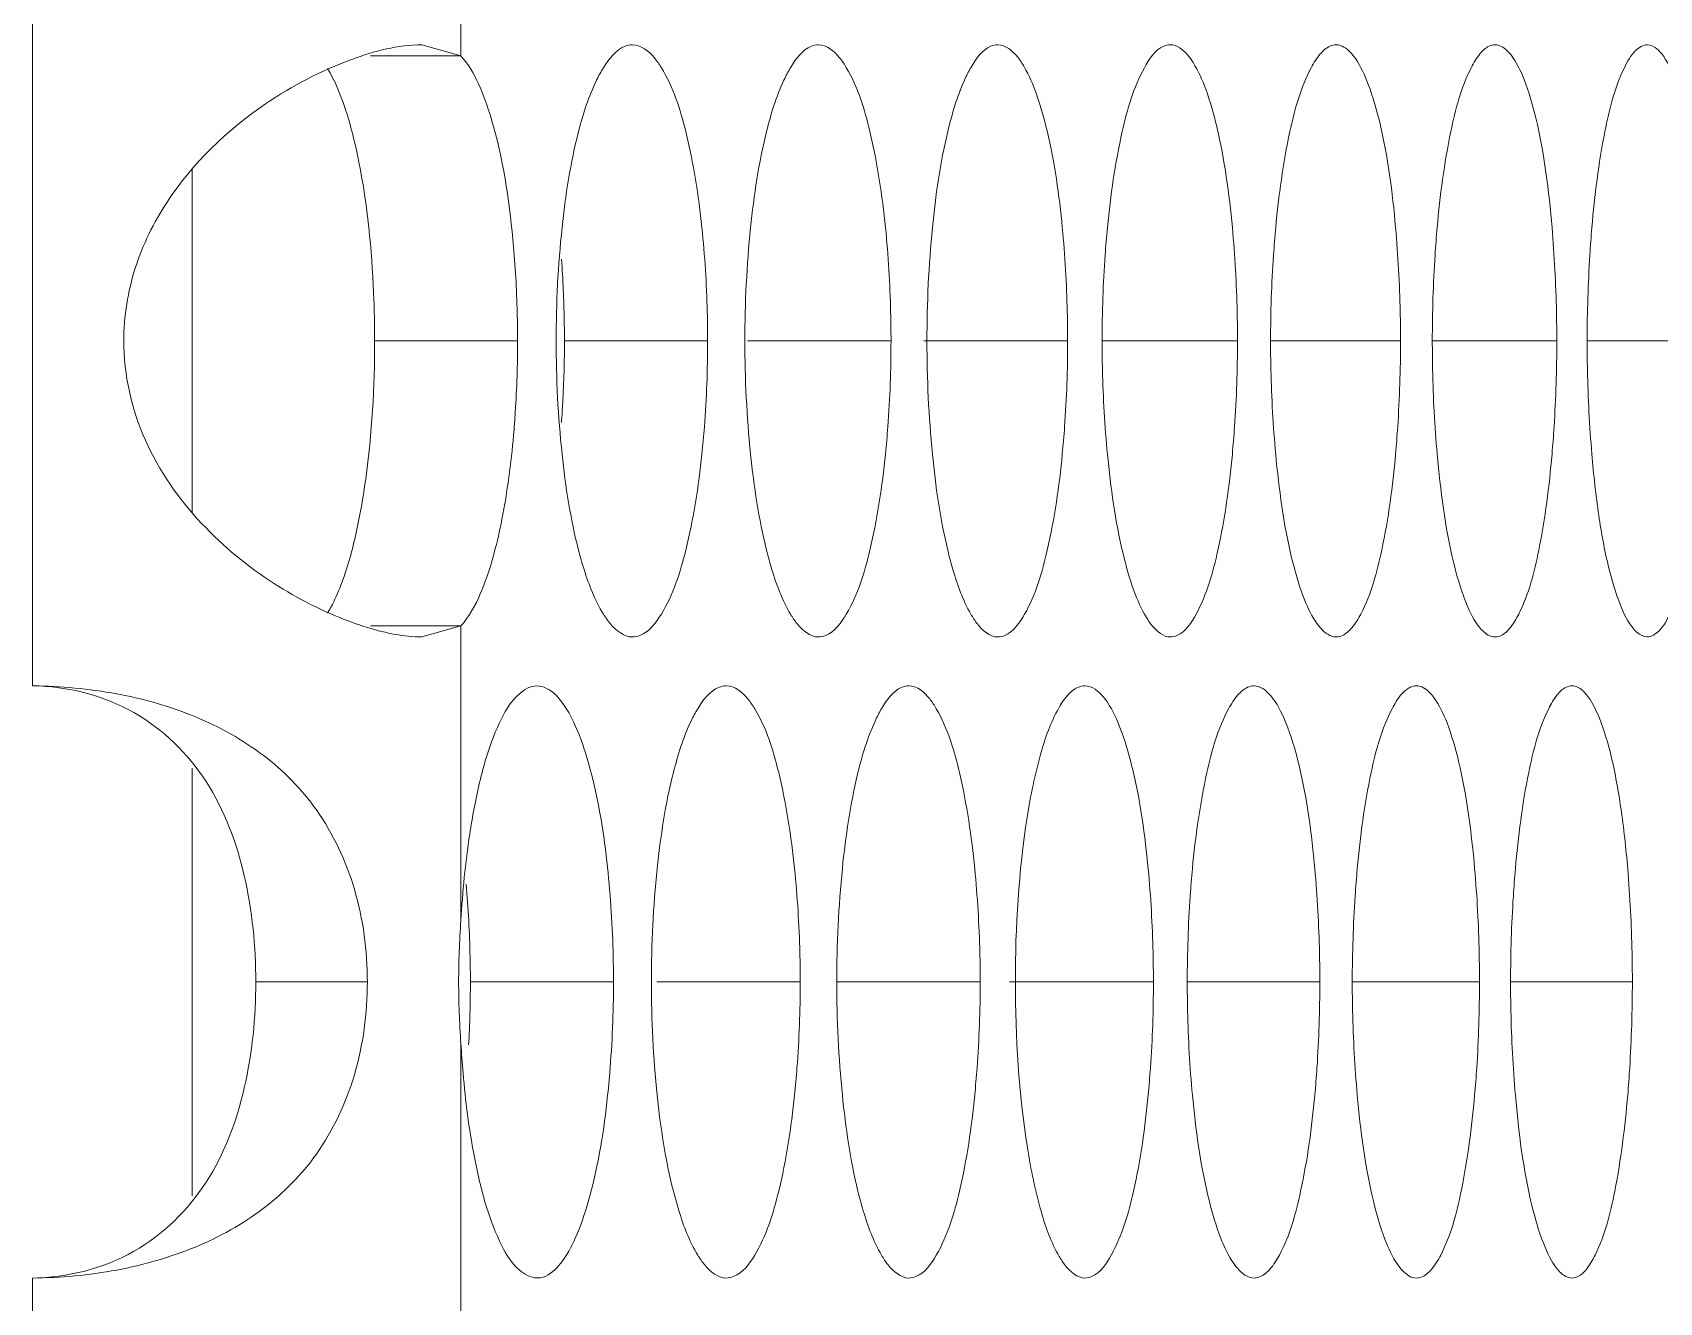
# Model space of a CAD drawing. Header units: millimetres. Extents: x 1177 to 4147, y 93 to 2194.
# Drawn here: x 2891.19 to 2907.68, y 1836.49 to 1849.36 of the extents above; entities that cross this region are included whole.
import ezdxf

# ---------------------------------------------------------------- set-up
doc = ezdxf.new("R2010")
doc.units = ezdxf.units.MM
doc.header["$LTSCALE"] = 0.1
doc.layers.get('0').update_dxf_attribs({"lineweight": 13})
doc.layers.add('标注', color=251, linetype='Continuous', lineweight=9)

msp = doc.modelspace()

# ---------------------------------------------------------------- linework, layer by layer
for p, q in [((2895.532, 1849.123), (2895.532, 1852.11)), ((2891.191, 1842.741), (2891.191, 1849.731)), ((2891.191, 1842.741), (2891.191, 1849.731)), ((2895.532, 1840.362), (2895.532, 1843.349)), ((2895.532, 1836.133), (2895.532, 1839.12)), ((2891.191, 1829.75), (2891.191, 1836.741)), ((2891.191, 1829.75), (2891.191, 1836.741))]:
    msp.add_line(p, q)
at = {"layer": '标注'}
for p, q in [((2895.532, 1849.123), (2895.137, 1849.236)), ((2894.616, 1849.123), (2895.532, 1849.123)), ((2892.81, 1847.974), (2892.81, 1844.498)), ((2894.658, 1846.236), (2896.106, 1846.236)), ((2896.581, 1846.236), (2898.032, 1846.236)), ((2898.435, 1846.236), (2899.89, 1846.236)), ((2900.221, 1846.236), (2901.68, 1846.236)), ((2902.029, 1846.236), (2903.401, 1846.236)), ((2903.736, 1846.236), (2905.053, 1846.236)), ((2905.375, 1846.236), (2906.636, 1846.236)), ((2906.944, 1846.236), (2908.15, 1846.236)), ((2894.616, 1843.349), (2895.532, 1843.349)), ((2895.137, 1843.236), (2895.532, 1843.349)), ((2892.81, 1841.908), (2892.81, 1837.573)), ((2893.453, 1839.741), (2894.584, 1839.741)), ((2895.628, 1839.741), (2897.078, 1839.741)), ((2897.516, 1839.741), (2898.97, 1839.741)), ((2899.337, 1839.741), (2900.794, 1839.741)), ((2901.089, 1839.741), (2902.549, 1839.741)), ((2902.892, 1839.741), (2904.235, 1839.741)), ((2904.564, 1839.741), (2905.853, 1839.741)), ((2906.168, 1839.741), (2907.402, 1839.741))]:
    msp.add_line(p, q, dxfattribs=at)
for centre, radius, start, end in [((2904.136, 1839.733), 8.627, 175.8208, 179.9495), ((2904.136, 1839.748), 8.627, 180.0505, 184.1792), ((2884.338, 1839.74), 11.29, 356.7614, 0.0035)]:
    msp.add_arc(centre, radius, start, end, dxfattribs=at)
for points, knots in [([(2895.137, 1849.236), (2894.895, 1849.236), (2894.332, 1849.086), (2893.824, 1848.822), (2893.553, 1848.638)], [0, 0, 0, 0, 0.425121, 1, 1, 1, 1]), ([(2897.27, 1849.236), (2897.244, 1849.236), (2897.116, 1849.207), (2897.03, 1849.092), (2896.976, 1849.004)], [0, 0, 0, 0, 0.199148, 1, 1, 1, 1]), ([(2897.563, 1849.004), (2897.541, 1849.039), (2897.472, 1849.142), (2897.356, 1849.236), (2897.27, 1849.236)], [0, 0, 0, 0, 0.321082, 1, 1, 1, 1]), ([(2899.155, 1849.236), (2899.131, 1849.236), (2899.005, 1849.206), (2898.923, 1849.091), (2898.871, 1849.004)], [0, 0, 0, 0, 0.196477, 1, 1, 1, 1]), ([(2899.437, 1849.004), (2899.417, 1849.039), (2899.351, 1849.14), (2899.239, 1849.236), (2899.155, 1849.236)], [0, 0, 0, 0, 0.324295, 1, 1, 1, 1]), ([(2900.972, 1849.236), (2900.948, 1849.236), (2900.825, 1849.205), (2900.748, 1849.09), (2900.699, 1849.004)], [0, 0, 0, 0, 0.193636, 1, 1, 1, 1]), ([(2901.239, 1849.013), (2901.22, 1849.046), (2901.158, 1849.143), (2901.052, 1849.236), (2900.972, 1849.236)], [0, 0, 0, 0, 0.326204, 1, 1, 1, 1]), ([(2902.72, 1849.236), (2902.698, 1849.236), (2902.577, 1849.205), (2902.505, 1849.089), (2902.458, 1849.004)], [0, 0, 0, 0, 0.190615, 1, 1, 1, 1]), ([(2902.951, 1849.056), (2902.934, 1849.083), (2902.879, 1849.163), (2902.788, 1849.236), (2902.72, 1849.236)], [0, 0, 0, 0, 0.321102, 1, 1, 1, 1]), ([(2904.4, 1849.236), (2904.378, 1849.236), (2904.315, 1849.219), (2904.225, 1849.136), (2904.174, 1849.054), (2904.148, 1849.004)], [0, 0, 0, 0, 0.185665, 0.530478, 1, 1, 1, 1]), ([(2904.595, 1849.097), (2904.58, 1849.118), (2904.532, 1849.182), (2904.456, 1849.236), (2904.4, 1849.236)], [0, 0, 0, 0, 0.314447, 1, 1, 1, 1]), ([(2906.011, 1849.236), (2905.99, 1849.236), (2905.928, 1849.219), (2905.843, 1849.135), (2905.794, 1849.053), (2905.769, 1849.004)], [0, 0, 0, 0, 0.182292, 0.52599, 1, 1, 1, 1]), ([(2906.17, 1849.136), (2906.158, 1849.151), (2906.117, 1849.198), (2906.055, 1849.236), (2906.011, 1849.236)], [0, 0, 0, 0, 0.305886, 1, 1, 1, 1]), ([(2907.553, 1849.236), (2907.509, 1849.236), (2907.404, 1849.165), (2907.351, 1849.066), (2907.321, 1849.004)], [0, 0, 0, 0, 0.389659, 1, 1, 1, 1]), ([(2907.677, 1849.169), (2907.667, 1849.18), (2907.633, 1849.213), (2907.586, 1849.236), (2907.553, 1849.236)], [0, 0, 0, 0, 0.295107, 1, 1, 1, 1]), ([(2908.104, 1847.383), (2908.087, 1847.595), (2908.045, 1847.983), (2907.954, 1848.504), (2907.84, 1848.893), (2907.739, 1849.103), (2907.677, 1849.169)], [0, 0, 0, 0, 0.343252, 0.632232, 0.852748, 1, 1, 1, 1]), ([(2896.065, 1847.19), (2896.029, 1847.6), (2895.951, 1848.165), (2895.738, 1848.806), (2895.608, 1849.042), (2895.532, 1849.123)], [0, 0, 0, 0, 0.608781, 0.835781, 1, 1, 1, 1]), ([(2896.976, 1849.004), (2896.95, 1848.964), (2896.841, 1848.759), (2896.77, 1848.535), (2896.724, 1848.357)], [0, 0, 0, 0, 0.20579, 1, 1, 1, 1]), ([(2897.974, 1847.383), (2897.94, 1847.711), (2897.855, 1848.263), (2897.683, 1848.808), (2897.563, 1849.004)], [0, 0, 0, 0, 0.587706, 1, 1, 1, 1]), ([(2898.871, 1849.004), (2898.847, 1848.964), (2898.741, 1848.758), (2898.673, 1848.535), (2898.629, 1848.357)], [0, 0, 0, 0, 0.205098, 1, 1, 1, 1]), ([(2899.834, 1847.383), (2899.801, 1847.711), (2899.719, 1848.262), (2899.555, 1848.807), (2899.437, 1849.004)], [0, 0, 0, 0, 0.588565, 1, 1, 1, 1]), ([(2900.699, 1849.004), (2900.675, 1848.964), (2900.573, 1848.757), (2900.508, 1848.535), (2900.465, 1848.357)], [0, 0, 0, 0, 0.204414, 1, 1, 1, 1]), ([(2901.626, 1847.383), (2901.594, 1847.713), (2901.531, 1848.171), (2901.38, 1848.712), (2901.29, 1848.926), (2901.239, 1849.013)], [0, 0, 0, 0, 0.590197, 0.820528, 1, 1, 1, 1]), ([(2902.458, 1849.004), (2902.347, 1848.805), (2902.192, 1848.26), (2902.115, 1847.71), (2902.083, 1847.383)], [0, 0, 0, 0, 0.410076, 1, 1, 1, 1]), ([(2903.349, 1847.383), (2903.316, 1847.727), (2903.254, 1848.203), (2903.098, 1848.758), (2903.004, 1848.972), (2902.951, 1849.056)], [0, 0, 0, 0, 0.598831, 0.827178, 1, 1, 1, 1]), ([(2904.148, 1849.004), (2904.041, 1848.804), (2903.893, 1848.259), (2903.818, 1847.71), (2903.788, 1847.383)], [0, 0, 0, 0, 0.409275, 1, 1, 1, 1]), ([(2905.003, 1847.383), (2904.971, 1847.742), (2904.909, 1848.235), (2904.747, 1848.803), (2904.651, 1849.017), (2904.595, 1849.097)], [0, 0, 0, 0, 0.608586, 0.834685, 1, 1, 1, 1]), ([(2905.769, 1849.004), (2905.666, 1848.803), (2905.525, 1848.258), (2905.453, 1847.71), (2905.424, 1847.383)], [0, 0, 0, 0, 0.408497, 1, 1, 1, 1]), ([(2906.588, 1847.383), (2906.556, 1847.757), (2906.495, 1848.267), (2906.328, 1848.849), (2906.229, 1849.061), (2906.17, 1849.136)], [0, 0, 0, 0, 0.619614, 0.843153, 1, 1, 1, 1]), ([(2907.321, 1849.004), (2907.222, 1848.802), (2907.088, 1848.257), (2907.019, 1847.71), (2906.992, 1847.383)], [0, 0, 0, 0, 0.407744, 1, 1, 1, 1]), ([(2894.499, 1848.047), (2894.462, 1848.234), (2894.382, 1848.559), (2894.255, 1848.874), (2894.179, 1848.997)], [0, 0, 0, 0, 0.568754, 1, 1, 1, 1]), ([(2893.553, 1848.638), (2893.164, 1848.373), (2892.628, 1847.86), (2892.197, 1846.984), (2892.116, 1846.485), (2892.116, 1846.236)], [0, 0, 0, 0, 0.48685, 0.742674, 1, 1, 1, 1]), ([(2896.724, 1848.357), (2896.642, 1848.038), (2896.533, 1847.331), (2896.497, 1846.619), (2896.497, 1846.236)], [0, 0, 0, 0, 0.462348, 1, 1, 1, 1]), ([(2898.629, 1848.357), (2898.549, 1848.038), (2898.445, 1847.331), (2898.409, 1846.619), (2898.409, 1846.236)], [0, 0, 0, 0, 0.462125, 1, 1, 1, 1]), ([(2900.465, 1848.357), (2900.388, 1848.037), (2900.288, 1847.33), (2900.254, 1846.619), (2900.254, 1846.236)], [0, 0, 0, 0, 0.461908, 1, 1, 1, 1]), ([(2894.658, 1846.236), (2894.658, 1846.397), (2894.644, 1847.003), (2894.586, 1847.61), (2894.499, 1848.047)], [0, 0, 0, 0, 0.265985, 1, 1, 1, 1]), ([(2898.032, 1846.236), (2898.032, 1846.334), (2898.027, 1846.717), (2898.004, 1847.1), (2897.974, 1847.383)], [0, 0, 0, 0, 0.255763, 1, 1, 1, 1]), ([(2899.89, 1846.236), (2899.89, 1846.334), (2899.885, 1846.717), (2899.863, 1847.1), (2899.834, 1847.383)], [0, 0, 0, 0, 0.25579, 1, 1, 1, 1]), ([(2901.68, 1846.236), (2901.68, 1846.334), (2901.675, 1846.717), (2901.653, 1847.1), (2901.626, 1847.383)], [0, 0, 0, 0, 0.255815, 1, 1, 1, 1]), ([(2902.083, 1847.383), (2902.074, 1847.291), (2902.043, 1846.909), (2902.029, 1846.526), (2902.029, 1846.236)], [0, 0, 0, 0, 0.242084, 1, 1, 1, 1]), ([(2903.401, 1846.236), (2903.401, 1846.334), (2903.396, 1846.717), (2903.375, 1847.1), (2903.349, 1847.383)], [0, 0, 0, 0, 0.25584, 1, 1, 1, 1]), ([(2903.788, 1847.383), (2903.78, 1847.291), (2903.749, 1846.909), (2903.736, 1846.526), (2903.736, 1846.236)], [0, 0, 0, 0, 0.242044, 1, 1, 1, 1]), ([(2905.053, 1846.236), (2905.053, 1846.334), (2905.048, 1846.717), (2905.028, 1847.1), (2905.003, 1847.383)], [0, 0, 0, 0, 0.255864, 1, 1, 1, 1]), ([(2905.424, 1847.383), (2905.416, 1847.291), (2905.387, 1846.909), (2905.375, 1846.526), (2905.375, 1846.236)], [0, 0, 0, 0, 0.242005, 1, 1, 1, 1]), ([(2906.636, 1846.236), (2906.636, 1846.334), (2906.632, 1846.717), (2906.612, 1847.1), (2906.588, 1847.383)], [0, 0, 0, 0, 0.255886, 1, 1, 1, 1]), ([(2906.992, 1847.383), (2906.984, 1847.291), (2906.956, 1846.909), (2906.944, 1846.526), (2906.944, 1846.236)], [0, 0, 0, 0, 0.241968, 1, 1, 1, 1]), ([(2896.106, 1846.236), (2896.106, 1846.317), (2896.103, 1846.635), (2896.086, 1846.954), (2896.065, 1847.19)], [0, 0, 0, 0, 0.253876, 1, 1, 1, 1]), ([(2896.581, 1846.236), (2896.581, 1846.306), (2896.578, 1846.582), (2896.566, 1846.857), (2896.551, 1847.063)], [0, 0, 0, 0, 0.252958, 1, 1, 1, 1]), ([(2892.116, 1846.236), (2892.116, 1845.892), (2892.273, 1845.203), (2892.859, 1844.369), (2893.591, 1843.77), (2894.129, 1843.496), (2894.391, 1843.398)], [0, 0, 0, 0, 0.268228, 0.532568, 0.782157, 1, 1, 1, 1]), ([(2894.499, 1844.425), (2894.526, 1844.561), (2894.623, 1845.16), (2894.658, 1845.768), (2894.658, 1846.236)], [0, 0, 0, 0, 0.228138, 1, 1, 1, 1]), ([(2896.065, 1845.282), (2896.072, 1845.36), (2896.096, 1845.677), (2896.106, 1845.996), (2896.106, 1846.236)], [0, 0, 0, 0, 0.244708, 1, 1, 1, 1]), ([(2896.497, 1846.236), (2896.497, 1845.853), (2896.533, 1845.141), (2896.642, 1844.434), (2896.724, 1844.115)], [0, 0, 0, 0, 0.537652, 1, 1, 1, 1]), ([(2896.551, 1845.41), (2896.556, 1845.477), (2896.573, 1845.752), (2896.581, 1846.028), (2896.581, 1846.236)], [0, 0, 0, 0, 0.246013, 1, 1, 1, 1]), ([(2897.974, 1845.089), (2897.984, 1845.181), (2898.018, 1845.563), (2898.032, 1845.946), (2898.032, 1846.236)], [0, 0, 0, 0, 0.24218, 1, 1, 1, 1]), ([(2898.409, 1846.236), (2898.409, 1845.853), (2898.445, 1845.141), (2898.549, 1844.435), (2898.629, 1844.115)], [0, 0, 0, 0, 0.537875, 1, 1, 1, 1]), ([(2899.834, 1845.089), (2899.843, 1845.181), (2899.876, 1845.563), (2899.89, 1845.946), (2899.89, 1846.236)], [0, 0, 0, 0, 0.242136, 1, 1, 1, 1]), ([(2900.254, 1846.236), (2900.254, 1845.853), (2900.288, 1845.142), (2900.388, 1844.435), (2900.465, 1844.115)], [0, 0, 0, 0, 0.538092, 1, 1, 1, 1]), ([(2901.626, 1845.089), (2901.635, 1845.181), (2901.666, 1845.563), (2901.68, 1845.946), (2901.68, 1846.236)], [0, 0, 0, 0, 0.242094, 1, 1, 1, 1]), ([(2902.029, 1846.236), (2902.029, 1846.138), (2902.034, 1845.755), (2902.056, 1845.372), (2902.083, 1845.089)], [0, 0, 0, 0, 0.25582, 1, 1, 1, 1]), ([(2903.349, 1845.089), (2903.357, 1845.181), (2903.388, 1845.563), (2903.401, 1845.946), (2903.401, 1846.236)], [0, 0, 0, 0, 0.242053, 1, 1, 1, 1]), ([(2903.736, 1846.236), (2903.736, 1846.138), (2903.741, 1845.755), (2903.762, 1845.373), (2903.788, 1845.089)], [0, 0, 0, 0, 0.255845, 1, 1, 1, 1]), ([(2905.003, 1845.089), (2905.011, 1845.181), (2905.04, 1845.563), (2905.053, 1845.946), (2905.053, 1846.236)], [0, 0, 0, 0, 0.242014, 1, 1, 1, 1]), ([(2905.375, 1846.236), (2905.375, 1846.138), (2905.379, 1845.755), (2905.399, 1845.373), (2905.424, 1845.089)], [0, 0, 0, 0, 0.255868, 1, 1, 1, 1]), ([(2906.588, 1845.089), (2906.596, 1845.181), (2906.624, 1845.563), (2906.636, 1845.946), (2906.636, 1846.236)], [0, 0, 0, 0, 0.241977, 1, 1, 1, 1]), ([(2906.944, 1846.236), (2906.944, 1846.138), (2906.948, 1845.755), (2906.967, 1845.373), (2906.992, 1845.089)], [0, 0, 0, 0, 0.255891, 1, 1, 1, 1]), ([(2895.763, 1843.76), (2895.846, 1843.975), (2895.973, 1844.481), (2896.04, 1844.995), (2896.065, 1845.282)], [0, 0, 0, 0, 0.444382, 1, 1, 1, 1]), ([(2897.563, 1843.468), (2897.683, 1843.665), (2897.855, 1844.209), (2897.94, 1844.761), (2897.974, 1845.089)], [0, 0, 0, 0, 0.412294, 1, 1, 1, 1]), ([(2899.437, 1843.468), (2899.555, 1843.666), (2899.719, 1844.21), (2899.801, 1844.762), (2899.834, 1845.089)], [0, 0, 0, 0, 0.411435, 1, 1, 1, 1]), ([(2901.244, 1843.468), (2901.357, 1843.667), (2901.515, 1844.211), (2901.594, 1844.762), (2901.626, 1845.089)], [0, 0, 0, 0, 0.410597, 1, 1, 1, 1]), ([(2902.083, 1845.089), (2902.116, 1844.751), (2902.179, 1844.282), (2902.334, 1843.732), (2902.426, 1843.519), (2902.478, 1843.433)], [0, 0, 0, 0, 0.595352, 0.824536, 1, 1, 1, 1]), ([(2902.982, 1843.468), (2903.091, 1843.668), (2903.243, 1844.212), (2903.318, 1844.762), (2903.349, 1845.089)], [0, 0, 0, 0, 0.409781, 1, 1, 1, 1]), ([(2903.788, 1845.089), (2903.821, 1844.736), (2903.884, 1844.25), (2904.044, 1843.686), (2904.139, 1843.472), (2904.194, 1843.39)], [0, 0, 0, 0, 0.604767, 0.831791, 1, 1, 1, 1]), ([(2904.651, 1843.468), (2904.756, 1843.669), (2904.901, 1844.213), (2904.974, 1844.762), (2905.003, 1845.089)], [0, 0, 0, 0, 0.408988, 1, 1, 1, 1]), ([(2905.424, 1845.089), (2905.457, 1844.721), (2905.52, 1844.217), (2905.685, 1843.64), (2905.783, 1843.428), (2905.84, 1843.35)], [0, 0, 0, 0, 0.615423, 0.839991, 1, 1, 1, 1]), ([(2906.251, 1843.468), (2906.353, 1843.67), (2906.491, 1844.214), (2906.56, 1844.762), (2906.588, 1845.089)], [0, 0, 0, 0, 0.408219, 1, 1, 1, 1]), ([(2906.992, 1845.089), (2907.009, 1844.881), (2907.051, 1844.498), (2907.143, 1843.984), (2907.257, 1843.595), (2907.357, 1843.385), (2907.417, 1843.314)], [0, 0, 0, 0, 0.339935, 0.62764, 0.849308, 1, 1, 1, 1]), ([(2894.315, 1843.76), (2894.334, 1843.807), (2894.41, 1844.025), (2894.464, 1844.25), (2894.499, 1844.425)], [0, 0, 0, 0, 0.222237, 1, 1, 1, 1]), ([(2896.724, 1844.115), (2896.741, 1844.049), (2896.805, 1843.827), (2896.889, 1843.607), (2896.976, 1843.468)], [0, 0, 0, 0, 0.294324, 1, 1, 1, 1]), ([(2898.629, 1844.115), (2898.645, 1844.049), (2898.707, 1843.827), (2898.788, 1843.608), (2898.871, 1843.468)], [0, 0, 0, 0, 0.294922, 1, 1, 1, 1]), ([(2900.465, 1844.115), (2900.481, 1844.049), (2900.54, 1843.828), (2900.618, 1843.608), (2900.699, 1843.468)], [0, 0, 0, 0, 0.29551, 1, 1, 1, 1]), ([(2894.179, 1843.476), (2894.192, 1843.496), (2894.244, 1843.587), (2894.286, 1843.684), (2894.315, 1843.76)], [0, 0, 0, 0, 0.224904, 1, 1, 1, 1]), ([(2895.532, 1843.349), (2895.554, 1843.373), (2895.652, 1843.497), (2895.718, 1843.643), (2895.763, 1843.76)], [0, 0, 0, 0, 0.205277, 1, 1, 1, 1]), ([(2894.391, 1843.398), (2894.459, 1843.372), (2894.701, 1843.29), (2894.955, 1843.237), (2895.137, 1843.236)], [0, 0, 0, 0, 0.288359, 1, 1, 1, 1]), ([(2896.976, 1843.468), (2896.997, 1843.433), (2897.067, 1843.331), (2897.184, 1843.236), (2897.27, 1843.236)], [0, 0, 0, 0, 0.321073, 1, 1, 1, 1]), ([(2897.27, 1843.236), (2897.295, 1843.236), (2897.424, 1843.265), (2897.509, 1843.381), (2897.563, 1843.468)], [0, 0, 0, 0, 0.199481, 1, 1, 1, 1]), ([(2898.871, 1843.468), (2898.892, 1843.433), (2898.959, 1843.332), (2899.071, 1843.236), (2899.155, 1843.236)], [0, 0, 0, 0, 0.324264, 1, 1, 1, 1]), ([(2899.155, 1843.236), (2899.18, 1843.236), (2899.306, 1843.266), (2899.386, 1843.381), (2899.437, 1843.468)], [0, 0, 0, 0, 0.196798, 1, 1, 1, 1]), ([(2900.699, 1843.468), (2900.719, 1843.433), (2900.782, 1843.333), (2900.89, 1843.236), (2900.972, 1843.236)], [0, 0, 0, 0, 0.327612, 1, 1, 1, 1]), ([(2900.972, 1843.236), (2900.996, 1843.236), (2901.119, 1843.267), (2901.195, 1843.382), (2901.244, 1843.468)], [0, 0, 0, 0, 0.193945, 1, 1, 1, 1]), ([(2902.478, 1843.433), (2902.496, 1843.404), (2902.553, 1843.318), (2902.649, 1843.236), (2902.72, 1843.236)], [0, 0, 0, 0, 0.324647, 1, 1, 1, 1]), ([(2902.72, 1843.236), (2902.743, 1843.236), (2902.864, 1843.268), (2902.935, 1843.383), (2902.982, 1843.468)], [0, 0, 0, 0, 0.190909, 1, 1, 1, 1]), ([(2904.4, 1843.236), (2904.422, 1843.236), (2904.485, 1843.253), (2904.574, 1843.336), (2904.625, 1843.419), (2904.651, 1843.468)], [0, 0, 0, 0, 0.185919, 0.530524, 1, 1, 1, 1]), ([(2906.011, 1843.236), (2906.032, 1843.236), (2906.093, 1843.253), (2906.178, 1843.337), (2906.226, 1843.419), (2906.251, 1843.468)], [0, 0, 0, 0, 0.18253, 0.526009, 1, 1, 1, 1]), ([(2907.553, 1843.236), (2907.596, 1843.236), (2907.701, 1843.307), (2907.752, 1843.406), (2907.782, 1843.468)], [0, 0, 0, 0, 0.389686, 1, 1, 1, 1]), ([(2904.194, 1843.39), (2904.209, 1843.367), (2904.259, 1843.298), (2904.34, 1843.236), (2904.4, 1843.236)], [0, 0, 0, 0, 0.318608, 1, 1, 1, 1]), ([(2905.84, 1843.35), (2905.853, 1843.333), (2905.896, 1843.28), (2905.963, 1843.236), (2906.011, 1843.236)], [0, 0, 0, 0, 0.310747, 1, 1, 1, 1]), ([(2907.417, 1843.314), (2907.428, 1843.302), (2907.464, 1843.265), (2907.516, 1843.236), (2907.553, 1843.236)], [0, 0, 0, 0, 0.300688, 1, 1, 1, 1]), ([(2894.067, 1841.484), (2893.918, 1841.694), (2893.546, 1842.072), (2892.84, 1842.461), (2892.04, 1842.687), (2891.477, 1842.738), (2891.191, 1842.741)], [0, 0, 0, 0, 0.237278, 0.48061, 0.736199, 1, 1, 1, 1]), ([(2893.453, 1839.741), (2893.453, 1840.101), (2893.385, 1840.807), (2893.02, 1841.804), (2892.252, 1842.56), (2891.545, 1842.737), (2891.191, 1842.741)], [0, 0, 0, 0, 0.257867, 0.504597, 0.746083, 1, 1, 1, 1]), ([(2896.304, 1842.74), (2896.237, 1842.74), (2896.078, 1842.647), (2895.918, 1842.382), (2895.77, 1841.988), (2895.699, 1841.676), (2895.666, 1841.5)], [0, 0, 0, 0, 0.138263, 0.343336, 0.632179, 1, 1, 1, 1]), ([(2896.542, 1842.593), (2896.525, 1842.615), (2896.463, 1842.686), (2896.37, 1842.74), (2896.304, 1842.74)], [0, 0, 0, 0, 0.303752, 1, 1, 1, 1]), ([(2898.221, 1842.741), (2898.196, 1842.741), (2898.069, 1842.711), (2897.985, 1842.596), (2897.932, 1842.509)], [0, 0, 0, 0, 0.197833, 1, 1, 1, 1]), ([(2898.509, 1842.509), (2898.488, 1842.544), (2898.42, 1842.646), (2898.306, 1842.741), (2898.221, 1842.741)], [0, 0, 0, 0, 0.322669, 1, 1, 1, 1]), ([(2900.072, 1842.741), (2900.048, 1842.741), (2899.923, 1842.711), (2899.844, 1842.595), (2899.794, 1842.509)], [0, 0, 0, 0, 0.195078, 1, 1, 1, 1]), ([(2900.349, 1842.509), (2900.329, 1842.544), (2900.265, 1842.644), (2900.155, 1842.741), (2900.072, 1842.741)], [0, 0, 0, 0, 0.32596, 1, 1, 1, 1]), ([(2901.855, 1842.741), (2901.832, 1842.741), (2901.71, 1842.71), (2901.635, 1842.595), (2901.587, 1842.509)], [0, 0, 0, 0, 0.192149, 1, 1, 1, 1]), ([(2902.104, 1842.539), (2902.086, 1842.57), (2902.027, 1842.658), (2901.928, 1842.741), (2901.855, 1842.741)], [0, 0, 0, 0, 0.323826, 1, 1, 1, 1]), ([(2903.569, 1842.741), (2903.546, 1842.741), (2903.482, 1842.724), (2903.39, 1842.641), (2903.338, 1842.558), (2903.311, 1842.509)], [0, 0, 0, 0, 0.187277, 0.53264, 1, 1, 1, 1]), ([(2903.782, 1842.582), (2903.766, 1842.606), (2903.714, 1842.677), (2903.63, 1842.741), (2903.569, 1842.741)], [0, 0, 0, 0, 0.31799, 1, 1, 1, 1]), ([(2905.214, 1842.741), (2905.192, 1842.741), (2905.13, 1842.724), (2905.042, 1842.64), (2904.993, 1842.558), (2904.967, 1842.509)], [0, 0, 0, 0, 0.184004, 0.528262, 1, 1, 1, 1]), ([(2905.391, 1842.622), (2905.378, 1842.64), (2905.333, 1842.695), (2905.264, 1842.741), (2905.214, 1842.741)], [0, 0, 0, 0, 0.310426, 1, 1, 1, 1]), ([(2906.79, 1842.741), (2906.77, 1842.741), (2906.709, 1842.724), (2906.625, 1842.64), (2906.578, 1842.558), (2906.554, 1842.509)], [0, 0, 0, 0, 0.180528, 0.523661, 1, 1, 1, 1]), ([(2906.932, 1842.658), (2906.921, 1842.671), (2906.883, 1842.711), (2906.829, 1842.741), (2906.79, 1842.741)], [0, 0, 0, 0, 0.300787, 1, 1, 1, 1]), ([(2897.011, 1840.96), (2896.972, 1841.3), (2896.897, 1841.77), (2896.712, 1842.311), (2896.604, 1842.515), (2896.542, 1842.593)], [0, 0, 0, 0, 0.599408, 0.827175, 1, 1, 1, 1]), ([(2904.184, 1840.888), (2904.152, 1841.239), (2904.09, 1841.723), (2903.931, 1842.285), (2903.836, 1842.499), (2903.782, 1842.582)], [0, 0, 0, 0, 0.603559, 0.830818, 1, 1, 1, 1]), ([(2905.804, 1840.888), (2905.772, 1841.254), (2905.71, 1841.756), (2905.546, 1842.331), (2905.448, 1842.544), (2905.391, 1842.622)], [0, 0, 0, 0, 0.613931, 0.838792, 1, 1, 1, 1]), ([(2907.355, 1840.888), (2907.337, 1841.095), (2907.296, 1841.475), (2907.205, 1841.988), (2907.092, 1842.376), (2906.992, 1842.587), (2906.932, 1842.658)], [0, 0, 0, 0, 0.338668, 0.625811, 0.847843, 1, 1, 1, 1]), ([(2897.932, 1842.509), (2897.907, 1842.469), (2897.799, 1842.263), (2897.73, 1842.04), (2897.685, 1841.862)], [0, 0, 0, 0, 0.205443, 1, 1, 1, 1]), ([(2898.912, 1840.888), (2898.879, 1841.215), (2898.796, 1841.767), (2898.628, 1842.312), (2898.509, 1842.509)], [0, 0, 0, 0, 0.588138, 1, 1, 1, 1]), ([(2899.794, 1842.509), (2899.77, 1842.468), (2899.665, 1842.262), (2899.599, 1842.04), (2899.555, 1841.862)], [0, 0, 0, 0, 0.204755, 1, 1, 1, 1]), ([(2900.738, 1840.888), (2900.706, 1841.215), (2900.626, 1841.766), (2900.464, 1842.311), (2900.349, 1842.509)], [0, 0, 0, 0, 0.588987, 1, 1, 1, 1]), ([(2901.587, 1842.509), (2901.507, 1842.369), (2901.379, 1842.003), (2901.196, 1841.08), (2901.15, 1840.298), (2901.15, 1839.741)], [0, 0, 0, 0, 0.171591, 0.407652, 1, 1, 1, 1]), ([(2902.496, 1840.888), (2902.464, 1841.225), (2902.401, 1841.692), (2902.247, 1842.24), (2902.156, 1842.454), (2902.104, 1842.539)], [0, 0, 0, 0, 0.594383, 0.823753, 1, 1, 1, 1]), ([(2903.311, 1842.509), (2903.202, 1842.309), (2903.051, 1841.765), (2902.975, 1841.215), (2902.944, 1840.888)], [0, 0, 0, 0, 0.409673, 1, 1, 1, 1]), ([(2904.967, 1842.509), (2904.862, 1842.308), (2904.717, 1841.764), (2904.644, 1841.215), (2904.615, 1840.888)], [0, 0, 0, 0, 0.408883, 1, 1, 1, 1]), ([(2906.554, 1842.509), (2906.453, 1842.307), (2906.315, 1841.763), (2906.245, 1841.215), (2906.217, 1840.888)], [0, 0, 0, 0, 0.408118, 1, 1, 1, 1]), ([(2897.685, 1841.862), (2897.604, 1841.543), (2897.497, 1840.836), (2897.462, 1840.124), (2897.462, 1839.741)], [0, 0, 0, 0, 0.462235, 1, 1, 1, 1]), ([(2899.555, 1841.862), (2899.477, 1841.542), (2899.375, 1840.835), (2899.34, 1840.124), (2899.34, 1839.741)], [0, 0, 0, 0, 0.462016, 1, 1, 1, 1]), ([(2894.584, 1839.741), (2894.584, 1840.057), (2894.504, 1840.675), (2894.239, 1841.242), (2894.067, 1841.484)], [0, 0, 0, 0, 0.515812, 1, 1, 1, 1]), ([(2895.666, 1841.5), (2895.649, 1841.413), (2895.585, 1841.036), (2895.548, 1840.655), (2895.532, 1840.362)], [0, 0, 0, 0, 0.233018, 1, 1, 1, 1]), ([(2897.078, 1839.741), (2897.078, 1839.845), (2897.072, 1840.252), (2897.045, 1840.659), (2897.011, 1840.96)], [0, 0, 0, 0, 0.256515, 1, 1, 1, 1]), ([(2898.97, 1839.741), (2898.97, 1839.839), (2898.965, 1840.222), (2898.942, 1840.605), (2898.912, 1840.888)], [0, 0, 0, 0, 0.255777, 1, 1, 1, 1]), ([(2900.794, 1839.741), (2900.794, 1839.839), (2900.789, 1840.222), (2900.766, 1840.605), (2900.738, 1840.888)], [0, 0, 0, 0, 0.255803, 1, 1, 1, 1]), ([(2902.549, 1839.741), (2902.549, 1839.839), (2902.544, 1840.222), (2902.523, 1840.604), (2902.496, 1840.888)], [0, 0, 0, 0, 0.255828, 1, 1, 1, 1]), ([(2902.944, 1840.888), (2902.936, 1840.796), (2902.905, 1840.414), (2902.892, 1840.031), (2902.892, 1839.741)], [0, 0, 0, 0, 0.242063, 1, 1, 1, 1]), ([(2904.235, 1839.741), (2904.235, 1839.839), (2904.231, 1840.222), (2904.21, 1840.604), (2904.184, 1840.888)], [0, 0, 0, 0, 0.255852, 1, 1, 1, 1]), ([(2904.615, 1840.888), (2904.606, 1840.796), (2904.577, 1840.414), (2904.564, 1840.031), (2904.564, 1839.741)], [0, 0, 0, 0, 0.242024, 1, 1, 1, 1]), ([(2905.853, 1839.741), (2905.853, 1839.839), (2905.849, 1840.222), (2905.829, 1840.604), (2905.804, 1840.888)], [0, 0, 0, 0, 0.255875, 1, 1, 1, 1]), ([(2906.217, 1840.888), (2906.209, 1840.796), (2906.18, 1840.414), (2906.168, 1840.031), (2906.168, 1839.741)], [0, 0, 0, 0, 0.241986, 1, 1, 1, 1]), ([(2907.402, 1839.741), (2907.402, 1839.839), (2907.398, 1840.222), (2907.379, 1840.604), (2907.355, 1840.888)], [0, 0, 0, 0, 0.255897, 1, 1, 1, 1]), ([(2895.628, 1839.741), (2895.628, 1839.825), (2895.624, 1840.156), (2895.606, 1840.487), (2895.584, 1840.733)], [0, 0, 0, 0, 0.254236, 1, 1, 1, 1]), ([(2891.191, 1836.741), (2891.545, 1836.745), (2892.252, 1836.922), (2893.02, 1837.678), (2893.385, 1838.675), (2893.453, 1839.381), (2893.453, 1839.741)], [0, 0, 0, 0, 0.253917, 0.495403, 0.742133, 1, 1, 1, 1]), ([(2894.067, 1837.997), (2894.239, 1838.239), (2894.504, 1838.807), (2894.584, 1839.424), (2894.584, 1839.741)], [0, 0, 0, 0, 0.484188, 1, 1, 1, 1]), ([(2897.011, 1838.522), (2897.022, 1838.62), (2897.061, 1839.025), (2897.078, 1839.432), (2897.078, 1839.741)], [0, 0, 0, 0, 0.241125, 1, 1, 1, 1]), ([(2897.462, 1839.741), (2897.462, 1839.358), (2897.497, 1838.646), (2897.604, 1837.939), (2897.685, 1837.62)], [0, 0, 0, 0, 0.537765, 1, 1, 1, 1]), ([(2898.912, 1838.594), (2898.922, 1838.686), (2898.956, 1839.067), (2898.97, 1839.451), (2898.97, 1839.741)], [0, 0, 0, 0, 0.242158, 1, 1, 1, 1]), ([(2899.34, 1839.741), (2899.34, 1839.358), (2899.375, 1838.646), (2899.477, 1837.94), (2899.555, 1837.62)], [0, 0, 0, 0, 0.537984, 1, 1, 1, 1]), ([(2900.738, 1838.594), (2900.747, 1838.686), (2900.78, 1839.067), (2900.794, 1839.451), (2900.794, 1839.741)], [0, 0, 0, 0, 0.242115, 1, 1, 1, 1]), ([(2901.15, 1839.741), (2901.15, 1839.179), (2901.197, 1838.391), (2901.383, 1837.464), (2901.513, 1837.099), (2901.594, 1836.96)], [0, 0, 0, 0, 0.594289, 0.829953, 1, 1, 1, 1]), ([(2902.496, 1838.594), (2902.504, 1838.686), (2902.536, 1839.068), (2902.549, 1839.451), (2902.549, 1839.741)], [0, 0, 0, 0, 0.242073, 1, 1, 1, 1]), ([(2902.892, 1839.741), (2902.892, 1839.643), (2902.896, 1839.26), (2902.917, 1838.877), (2902.944, 1838.594)], [0, 0, 0, 0, 0.255833, 1, 1, 1, 1]), ([(2904.184, 1838.594), (2904.193, 1838.686), (2904.223, 1839.068), (2904.235, 1839.451), (2904.235, 1839.741)], [0, 0, 0, 0, 0.242033, 1, 1, 1, 1]), ([(2904.564, 1839.741), (2904.564, 1839.643), (2904.569, 1839.26), (2904.589, 1838.877), (2904.615, 1838.594)], [0, 0, 0, 0, 0.255857, 1, 1, 1, 1]), ([(2905.804, 1838.594), (2905.812, 1838.686), (2905.841, 1839.068), (2905.853, 1839.451), (2905.853, 1839.741)], [0, 0, 0, 0, 0.241995, 1, 1, 1, 1]), ([(2906.168, 1839.741), (2906.168, 1839.643), (2906.172, 1839.26), (2906.192, 1838.877), (2906.217, 1838.594)], [0, 0, 0, 0, 0.25588, 1, 1, 1, 1]), ([(2907.355, 1838.594), (2907.363, 1838.686), (2907.39, 1839.068), (2907.402, 1839.451), (2907.402, 1839.741)], [0, 0, 0, 0, 0.241958, 1, 1, 1, 1]), ([(2895.532, 1839.12), (2895.538, 1839.019), (2895.565, 1838.637), (2895.613, 1838.257), (2895.666, 1837.981)], [0, 0, 0, 0, 0.264818, 1, 1, 1, 1]), ([(2896.542, 1836.889), (2896.604, 1836.967), (2896.712, 1837.171), (2896.897, 1837.712), (2896.972, 1838.182), (2897.011, 1838.522)], [0, 0, 0, 0, 0.172825, 0.400592, 1, 1, 1, 1]), ([(2898.509, 1836.973), (2898.628, 1837.17), (2898.796, 1837.714), (2898.879, 1838.266), (2898.912, 1838.594)], [0, 0, 0, 0, 0.411862, 1, 1, 1, 1]), ([(2900.349, 1836.973), (2900.464, 1837.171), (2900.626, 1837.716), (2900.706, 1838.267), (2900.738, 1838.594)], [0, 0, 0, 0, 0.411013, 1, 1, 1, 1]), ([(2902.121, 1836.973), (2902.233, 1837.172), (2902.388, 1837.717), (2902.465, 1838.267), (2902.496, 1838.594)], [0, 0, 0, 0, 0.410186, 1, 1, 1, 1]), ([(2902.944, 1838.594), (2902.977, 1838.248), (2903.04, 1837.771), (2903.198, 1837.214), (2903.291, 1837), (2903.344, 1836.916)], [0, 0, 0, 0, 0.599914, 0.828052, 1, 1, 1, 1]), ([(2903.825, 1836.973), (2903.932, 1837.173), (2904.08, 1837.718), (2904.154, 1838.267), (2904.184, 1838.594)], [0, 0, 0, 0, 0.409381, 1, 1, 1, 1]), ([(2904.615, 1838.594), (2904.647, 1838.233), (2904.71, 1837.738), (2904.873, 1837.168), (2904.97, 1836.955), (2905.026, 1836.875)], [0, 0, 0, 0, 0.60993, 0.835766, 1, 1, 1, 1]), ([(2905.46, 1836.973), (2905.563, 1837.174), (2905.705, 1837.719), (2905.775, 1838.267), (2905.804, 1838.594)], [0, 0, 0, 0, 0.4086, 1, 1, 1, 1]), ([(2906.217, 1838.594), (2906.249, 1838.218), (2906.312, 1837.705), (2906.48, 1837.123), (2906.579, 1836.911), (2906.638, 1836.837)], [0, 0, 0, 0, 0.621267, 0.84448, 1, 1, 1, 1]), ([(2907.025, 1836.973), (2907.125, 1837.175), (2907.26, 1837.72), (2907.327, 1838.267), (2907.355, 1838.594)], [0, 0, 0, 0, 0.407843, 1, 1, 1, 1]), ([(2891.191, 1836.741), (2891.477, 1836.743), (2892.04, 1836.795), (2892.84, 1837.021), (2893.546, 1837.41), (2893.918, 1837.788), (2894.067, 1837.997)], [0, 0, 0, 0, 0.263801, 0.51939, 0.762722, 1, 1, 1, 1]), ([(2895.666, 1837.981), (2895.699, 1837.806), (2895.77, 1837.494), (2895.918, 1837.1), (2896.078, 1836.835), (2896.237, 1836.742), (2896.304, 1836.742)], [0, 0, 0, 0, 0.367821, 0.656664, 0.861737, 1, 1, 1, 1]), ([(2897.685, 1837.62), (2897.702, 1837.554), (2897.764, 1837.332), (2897.847, 1837.112), (2897.932, 1836.973)], [0, 0, 0, 0, 0.294624, 1, 1, 1, 1]), ([(2899.555, 1837.62), (2899.572, 1837.554), (2899.632, 1837.332), (2899.711, 1837.113), (2899.794, 1836.973)], [0, 0, 0, 0, 0.295217, 1, 1, 1, 1]), ([(2897.932, 1836.973), (2897.953, 1836.938), (2898.022, 1836.836), (2898.136, 1836.741), (2898.221, 1836.741)], [0, 0, 0, 0, 0.32265, 1, 1, 1, 1]), ([(2898.221, 1836.741), (2898.246, 1836.741), (2898.373, 1836.77), (2898.456, 1836.886), (2898.509, 1836.973)], [0, 0, 0, 0, 0.19816, 1, 1, 1, 1]), ([(2899.794, 1836.973), (2899.814, 1836.938), (2899.879, 1836.838), (2899.989, 1836.741), (2900.072, 1836.741)], [0, 0, 0, 0, 0.325919, 1, 1, 1, 1]), ([(2900.072, 1836.741), (2900.096, 1836.741), (2900.221, 1836.771), (2900.299, 1836.887), (2900.349, 1836.973)], [0, 0, 0, 0, 0.195393, 1, 1, 1, 1]), ([(2901.855, 1836.741), (2901.878, 1836.741), (2902, 1836.772), (2902.074, 1836.887), (2902.121, 1836.973)], [0, 0, 0, 0, 0.19245, 1, 1, 1, 1]), ([(2903.569, 1836.741), (2903.591, 1836.741), (2903.655, 1836.757), (2903.747, 1836.841), (2903.798, 1836.923), (2903.825, 1836.973)], [0, 0, 0, 0, 0.187539, 0.532699, 1, 1, 1, 1]), ([(2905.214, 1836.741), (2905.236, 1836.741), (2905.298, 1836.758), (2905.385, 1836.841), (2905.434, 1836.924), (2905.46, 1836.973)], [0, 0, 0, 0, 0.18425, 0.528295, 1, 1, 1, 1]), ([(2906.79, 1836.741), (2906.811, 1836.741), (2906.871, 1836.758), (2906.954, 1836.842), (2907.001, 1836.924), (2907.025, 1836.973)], [0, 0, 0, 0, 0.180756, 0.523667, 1, 1, 1, 1]), ([(2896.304, 1836.742), (2896.325, 1836.742), (2896.421, 1836.757), (2896.496, 1836.83), (2896.542, 1836.889)], [0, 0, 0, 0, 0.213946, 1, 1, 1, 1]), ([(2901.594, 1836.96), (2901.613, 1836.927), (2901.674, 1836.833), (2901.777, 1836.741), (2901.855, 1836.741)], [0, 0, 0, 0, 0.327099, 1, 1, 1, 1]), ([(2903.344, 1836.916), (2903.361, 1836.89), (2903.415, 1836.812), (2903.503, 1836.741), (2903.569, 1836.741)], [0, 0, 0, 0, 0.321831, 1, 1, 1, 1]), ([(2905.026, 1836.875), (2905.04, 1836.855), (2905.087, 1836.794), (2905.16, 1836.741), (2905.214, 1836.741)], [0, 0, 0, 0, 0.31493, 1, 1, 1, 1]), ([(2906.638, 1836.837), (2906.649, 1836.822), (2906.689, 1836.777), (2906.748, 1836.741), (2906.79, 1836.741)], [0, 0, 0, 0, 0.306013, 1, 1, 1, 1])]:
    msp.add_open_spline(points, degree=3, knots=knots, dxfattribs=at)

doc.saveas('drawing.dxf')
